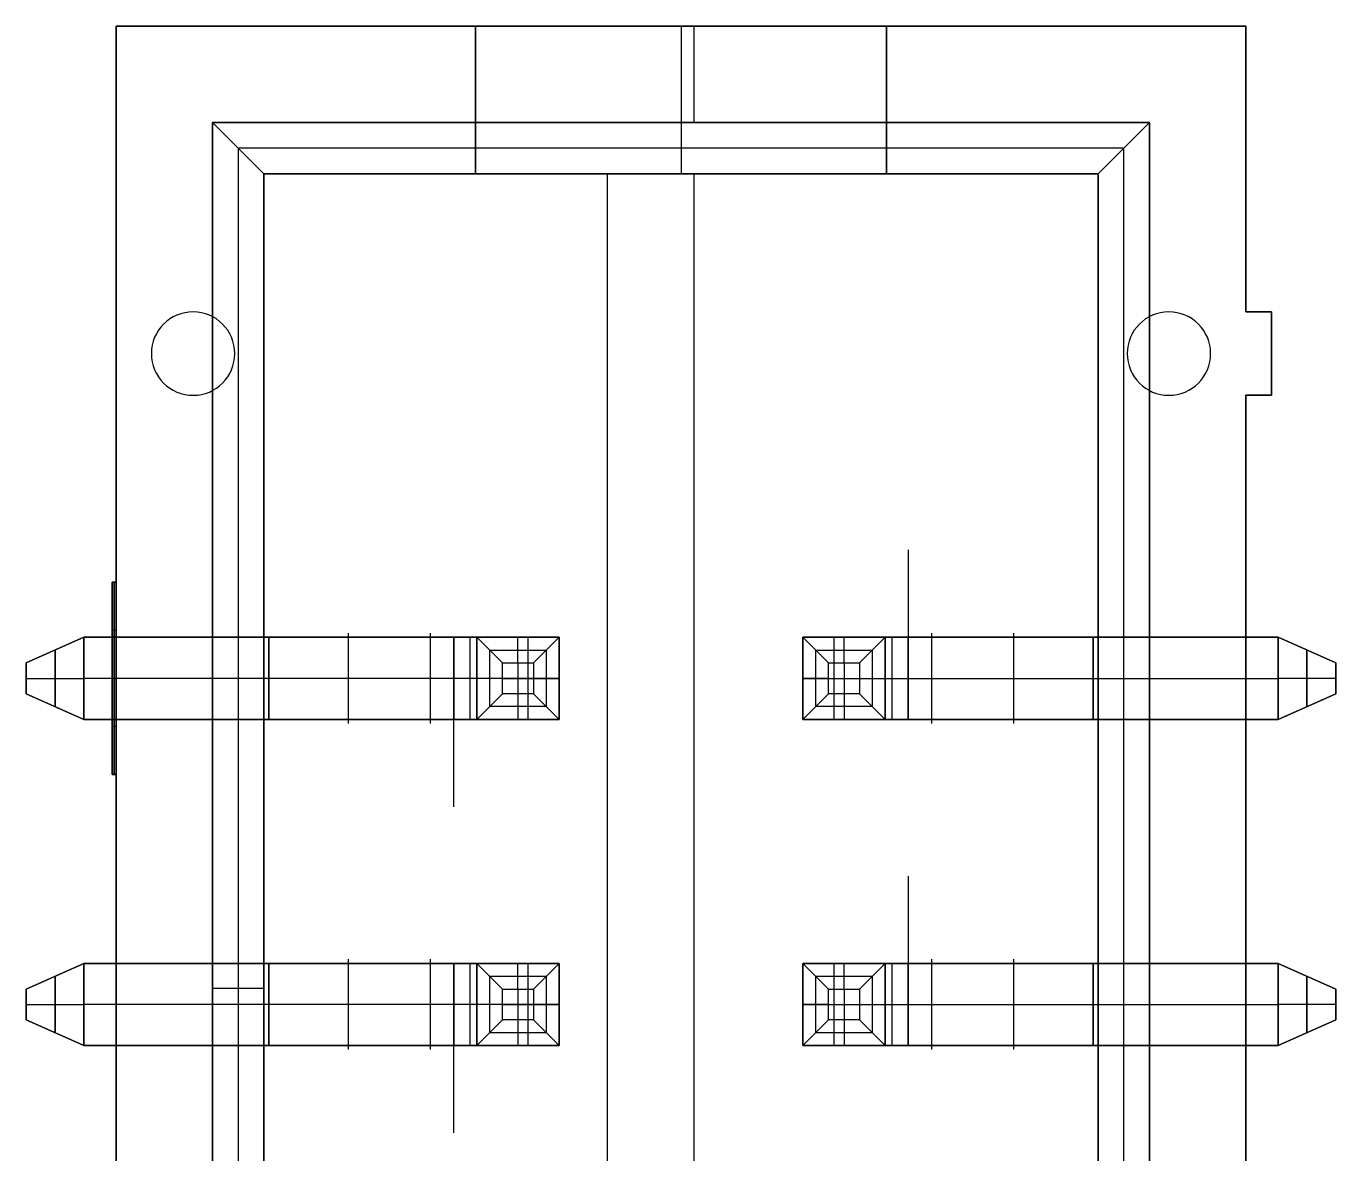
# Model space of a CAD drawing. Extents: x -5.1 to 5.1, y -16.5 to 16.5.
# Drawn here: x -5.1 to 5.1, y 7.73 to 16.51 of the extents above; entities that cross this region are included whole.
import ezdxf

# ---------------------------------------------------------------- set-up
doc = ezdxf.new("R2010")
doc.units = 0
doc.layers.add('IGES_LEVEL_0', color=8, linetype='CONTINUOUS')

msp = doc.modelspace()

# ---------------------------------------------------------------- linework, layer by layer
at = {"layer": 'IGES_LEVEL_0'}
for p, q in [((4.4, 16.51), (-4.4, 16.51)), ((-4.4, 16.51), (-4.4, 2.275)), ((-4.4, 16.51), (-4.4, -16.51)), ((-1.6, 16.51), (-4.4, 16.51)), ((-4.4, 2.275), (-4.4, 16.51)), ((-4.4, 16.51), (-4.4, -16.51)), ((-4.4, 16.51), (-4.4, 2.275)), ((4.4, 16.51), (-4.4, 16.51)), ((-4.4, 16.51), (-4.4, 2.275)), ((-1.6, 16.51), (-4.4, 16.51)), ((-4.4, 16.51), (4.4, 16.51)), ((-1.6, 16.51), (-4.4, 16.51)), ((-1.6, 16.51), (-4.4, 16.51)), ((-4.4, 16.51), (-4.4, -16.51)), ((1.6, 16.51), (-1.6, 16.51)), ((-1.6, 16.51), (-1.6, 15.36)), ((-1.6, 16.51), (-1.6, 15.36)), ((-1.6, 16.51), (-1.6, 15.36)), ((-1.6, 15.36), (-1.6, 16.51)), ((-1.6, 16.51), (-1.6, 15.36)), ((1.6, 16.51), (-1.6, 16.51)), ((1.6, 16.51), (-1.6, 16.51)), ((-1.6, 16.51), (-1.6, 15.36)), ((-1.6, 15.36), (-1.6, 16.51)), ((0, 16.51), (0, 15.36)), ((0.1, 16.51), (0.1, 15.76)), ((1.6, 15.36), (1.6, 16.51)), ((1.6, 16.51), (1.6, 15.36)), ((4.4, 16.51), (1.6, 16.51)), ((1.6, 15.36), (1.6, 16.51)), ((1.6, 16.51), (1.6, 15.36)), ((1.6, 15.36), (1.6, 16.51)), ((4.4, 16.51), (1.6, 16.51)), ((4.4, 16.51), (1.6, 16.51)), ((1.6, 15.36), (1.6, 16.51)), ((4.4, 16.51), (1.6, 16.51)), ((1.6, 16.51), (1.6, 15.36)), ((4.4, 14.285), (4.4, 16.51)), ((4.4, 14.285), (4.4, 16.51)), ((4.4, 14.285), (4.4, 16.51)), ((4.4, 16.51), (4.4, 14.285)), ((4.4, 14.285), (4.4, 16.51)), ((4.4, 14.285), (4.4, 16.51)), ((4.4, 14.285), (4.4, 16.51)), ((3.65, 15.76), (-3.65, 15.76)), ((-3.65, 15.76), (-3.25, 15.36)), ((-3.65, 15.76), (-3.65, 2.275)), ((3.65, 15.76), (-3.65, 15.76)), ((-3.65, 15.76), (-3.25, 15.36)), ((-3.65, 15.76), (-3.65, 2.275)), ((-3.25, 15.36), (-3.65, 15.76)), ((-3.65, 2.275), (-3.65, 15.76)), ((-3.65, 15.76), (3.65, 15.76)), ((0, 15.76), (0, 15.36)), ((3.65, 15.76), (3.25, 15.36)), ((3.65, 15.76), (3.25, 15.36)), ((3.25, 15.36), (3.65, 15.76)), ((3.65, -15.76), (3.65, 15.76)), ((3.65, -15.76), (3.65, 15.76)), ((3.65, 15.76), (3.65, -15.76)), ((3.45, 15.56), (-3.45, 15.56)), ((-3.45, 15.56), (-3.45, 2.275)), ((3.45, -15.56), (3.45, 15.56)), ((-3.25, 15.36), (3.25, 15.36)), ((-3.25, 2.275), (-3.25, 15.36)), ((-1.6, 15.36), (-3.25, 15.36)), ((-3.25, 15.36), (-3.25, 2.275)), ((-3.25, 15.36), (3.25, 15.36)), ((-3.25, 2.275), (-3.25, 15.36)), ((-3.25, 2.275), (-3.25, 15.36)), ((-3.25, 15.36), (-3.25, 2.275)), ((-3.25, 15.36), (-3.25, 2.275)), ((-1.6, 15.36), (-3.25, 15.36)), ((-3.25, 15.36), (3.25, 15.36)), ((-1.6, 15.36), (-3.25, 15.36)), ((-1.6, 15.36), (-3.25, 15.36)), ((-3.25, 15.36), (-3.25, 2.275)), ((-1.6, 15.36), (1.6, 15.36)), ((1.6, 15.36), (-1.6, 15.36)), ((-1.6, 15.36), (1.6, 15.36)), ((-1.6, 15.36), (1.6, 15.36)), ((1.6, 15.36), (-1.6, 15.36)), ((-1.6, 15.36), (1.6, 15.36)), ((1.6, 15.36), (-1.6, 15.36)), ((-1.6, 15.36), (1.6, 15.36)), ((1.6, 15.36), (-1.6, 15.36)), ((1.6, 15.36), (-1.6, 15.36)), ((-0.575, 15.36), (-0.575, -15.36)), ((0.1, 15.36), (0.1, -15.36)), ((3.25, 15.36), (1.6, 15.36)), ((3.25, 15.36), (1.6, 15.36)), ((3.25, 15.36), (1.6, 15.36)), ((3.25, 15.36), (1.6, 15.36)), ((3.25, 15.36), (3.25, -15.36)), ((3.25, -15.36), (3.25, 15.36)), ((3.25, 15.36), (3.25, -15.36)), ((3.25, -15.36), (3.25, 15.36)), ((3.25, -15.36), (3.25, 15.36)), ((3.25, 15.36), (3.25, -15.36)), ((3.25, -15.36), (3.25, 15.36)), ((4.6, 14.285), (4.4, 14.285)), ((4.6, 14.285), (4.4, 14.285)), ((4.4, 14.285), (4.6, 14.285)), ((4.6, 14.285), (4.4, 14.285)), ((4.6, 14.285), (4.4, 14.285)), ((4.6, 14.285), (4.4, 14.285)), ((4.6, 14.285), (4.4, 14.285)), ((4.6, 13.635), (4.6, 14.285)), ((4.6, 13.635), (4.6, 14.285)), ((4.6, 13.635), (4.6, 14.285)), ((4.6, 14.285), (4.6, 13.635)), ((4.6, 13.635), (4.6, 14.285)), ((4.6, 13.635), (4.6, 14.285)), ((4.6, 13.635), (4.6, 14.285)), ((4.4, 0.325), (4.4, 13.635)), ((4.4, 13.635), (4.6, 13.635)), ((4.4, 13.635), (4.6, 13.635)), ((4.4, 0.325), (4.4, 13.635)), ((4.4, 13.635), (4.6, 13.635)), ((4.6, 13.635), (4.4, 13.635)), ((4.4, 13.635), (4.6, 13.635)), ((4.4, 0.325), (4.4, 13.635)), ((4.4, 13.635), (4.4, 0.325)), ((4.4, 0.325), (4.4, 13.635)), ((4.4, 0.325), (4.4, 13.635)), ((4.4, 13.635), (4.6, 13.635)), ((4.4, 0.325), (4.4, 13.635)), ((4.4, 13.635), (4.6, 13.635)), ((1.77, 12.43), (1.77, 11.43)), ((1.77, 12.43), (1.77, 11.43)), ((1.77, 12.43), (1.77, 11.43)), ((1.77, 12.43), (1.77, 11.43)), ((-4.43, 10.68), (-4.43, 12.18)), ((-4.43, 12.18), (-4.43, 11.43)), ((-4.4, 12.18), (-4.43, 12.18)), ((-4.43, 12.18), (-4.43, 11.43)), ((-4.43, 10.68), (-4.43, 12.18)), ((-4.4, 12.18), (-4.43, 12.18)), ((-4.43, 12.18), (-4.43, 10.68)), ((-4.43, 11.43), (-4.43, 12.18)), ((-4.43, 12.18), (-4.4, 12.18)), ((-4.415, 10.68), (-4.415, 12.18)), ((-4.415, 12.18), (-4.415, 11.43)), ((-4.4, 10.68), (-4.4, 12.18)), ((-4.4, 12.18), (-4.4, 11.43)), ((-4.4, 10.68), (-4.4, 12.18)), ((-4.4, 12.18), (-4.4, 11.43)), ((-4.4, 11.43), (-4.4, 12.18)), ((-4.4, 12.18), (-4.4, 10.68)), ((-5.1, 11.55), (-4.65, 11.75)), ((-5.1, 11.55), (-4.65, 11.75)), ((-5.1, 11.55), (-4.65, 11.75)), ((-5.1, 11.55), (-4.65, 11.75)), ((-4.65, 11.75), (-4.65, 11.11)), ((-4.65, 11.11), (-4.65, 11.75)), ((-1.77, 11.75), (-4.65, 11.75)), ((-1.77, 11.75), (-4.65, 11.75)), ((-4.65, 11.75), (-4.65, 11.11)), ((-4.65, 11.11), (-4.65, 11.75)), ((-1.77, 11.75), (-4.65, 11.75)), ((-1.77, 11.75), (-4.65, 11.75)), ((-4.43, 11.805), (-4.43, 11.055)), ((-4.4, 11.805), (-4.43, 11.805)), ((-2.59, 11.078), (-2.59, 11.782)), ((-2.59, 11.078), (-2.59, 11.782)), ((-1.95, 11.078), (-1.95, 11.782)), ((-1.95, 11.078), (-1.95, 11.782)), ((-1.77, 11.75), (-1.77, 11.11)), ((-1.77, 11.11), (-1.77, 11.75)), ((-0.95, 11.75), (-1.77, 11.75)), ((-1.59, 11.75), (-1.77, 11.75)), ((-1.77, 11.75), (-1.77, 11.11)), ((-1.77, 11.11), (-1.77, 11.75)), ((-0.95, 11.75), (-1.77, 11.75)), ((-1.59, 11.75), (-1.77, 11.75)), ((-1.59, 11.75), (-0.95, 11.75)), ((-1.39, 11.55), (-1.59, 11.75)), ((-1.59, 11.11), (-1.59, 11.75)), ((-1.59, 11.11), (-1.59, 11.75)), ((-1.59, 11.11), (-1.59, 11.75)), ((-1.59, 11.75), (-0.95, 11.75)), ((-1.59, 11.75), (-1.59, 11.11)), ((-0.95, 11.75), (-1.59, 11.75)), ((-1.59, 11.75), (-0.95, 11.75)), ((-1.39, 11.55), (-1.59, 11.75)), ((-1.59, 11.11), (-1.59, 11.75)), ((-1.59, 11.11), (-1.59, 11.75)), ((-1.59, 11.75), (-0.95, 11.75)), ((-1.59, 11.11), (-1.59, 11.75)), ((-1.59, 11.75), (-1.59, 11.11)), ((-1.59, 11.11), (-1.59, 11.75)), ((-1.59, 11.75), (-1.59, 11.11)), ((-0.95, 11.75), (-1.59, 11.75)), ((-1.59, 11.75), (-0.95, 11.75)), ((-0.95, 11.75), (-1.59, 11.75)), ((-1.59, 11.75), (-0.95, 11.75)), ((-1.59, 11.11), (-1.59, 11.75)), ((-1.15, 11.55), (-0.95, 11.75)), ((-1.15, 11.55), (-0.95, 11.75)), ((-0.95, 11.75), (-0.95, 11.11)), ((-0.95, 11.11), (-0.95, 11.75)), ((-0.95, 11.75), (-0.95, 11.11)), ((-0.95, 11.11), (-0.95, 11.75)), ((-0.95, 11.75), (-0.95, 11.11)), ((-0.95, 11.11), (-0.95, 11.75)), ((-0.95, 11.75), (-0.95, 11.11)), ((-0.95, 11.11), (-0.95, 11.75)), ((-0.95, 11.75), (-0.95, 11.11)), ((-0.95, 11.11), (-0.95, 11.75)), ((-0.95, 11.75), (-0.95, 11.11)), ((1.15, 11.55), (0.95, 11.75)), ((0.95, 11.11), (0.95, 11.75)), ((0.95, 11.75), (1.59, 11.75)), ((0.95, 11.75), (0.95, 11.11)), ((1.77, 11.75), (0.95, 11.75)), ((0.95, 11.11), (0.95, 11.75)), ((0.95, 11.75), (1.59, 11.75)), ((0.95, 11.75), (0.95, 11.11)), ((1.59, 11.75), (0.95, 11.75)), ((1.15, 11.55), (0.95, 11.75)), ((0.95, 11.11), (0.95, 11.75)), ((0.95, 11.75), (1.59, 11.75)), ((0.95, 11.75), (0.95, 11.11)), ((1.77, 11.75), (0.95, 11.75)), ((0.95, 11.75), (0.95, 11.11)), ((0.95, 11.11), (0.95, 11.75)), ((0.95, 11.75), (0.95, 11.11)), ((1.59, 11.75), (0.95, 11.75)), ((0.95, 11.75), (1.59, 11.75)), ((1.59, 11.75), (0.95, 11.75)), ((0.95, 11.75), (1.59, 11.75)), ((0.95, 11.11), (0.95, 11.75)), ((0.95, 11.75), (1.59, 11.75)), ((0.95, 11.11), (0.95, 11.75)), ((1.39, 11.55), (1.59, 11.75)), ((1.39, 11.55), (1.59, 11.75)), ((1.59, 11.75), (1.59, 11.11)), ((1.59, 11.75), (1.77, 11.75)), ((1.59, 11.75), (1.59, 11.11)), ((1.59, 11.75), (1.59, 11.11)), ((1.59, 11.11), (1.59, 11.75)), ((1.59, 11.75), (1.59, 11.11)), ((1.59, 11.75), (1.77, 11.75)), ((1.59, 11.75), (1.59, 11.11)), ((1.59, 11.11), (1.59, 11.75)), ((1.59, 11.75), (1.59, 11.11)), ((1.59, 11.11), (1.59, 11.75)), ((1.59, 11.75), (1.59, 11.11)), ((1.59, 11.75), (1.59, 11.11)), ((1.77, 11.75), (4.65, 11.75)), ((1.77, 11.75), (1.77, 11.11)), ((1.77, 11.11), (1.77, 11.75)), ((1.77, 11.75), (4.65, 11.75)), ((1.77, 11.75), (4.65, 11.75)), ((1.77, 11.75), (1.77, 11.11)), ((1.77, 11.11), (1.77, 11.75)), ((1.77, 11.75), (4.65, 11.75)), ((1.95, 11.782), (1.95, 11.078)), ((1.95, 11.782), (1.95, 11.078)), ((2.59, 11.782), (2.59, 11.078)), ((2.59, 11.782), (2.59, 11.078)), ((4.65, 11.75), (4.65, 11.11)), ((5.1, 11.55), (4.65, 11.75)), ((5.1, 11.55), (4.65, 11.75)), ((4.65, 11.11), (4.65, 11.75)), ((4.65, 11.75), (4.65, 11.11)), ((5.1, 11.55), (4.65, 11.75)), ((5.1, 11.55), (4.65, 11.75)), ((4.65, 11.11), (4.65, 11.75)), ((-5.1, 11.31), (-5.1, 11.55)), ((-5.1, 11.55), (-5.1, 11.31)), ((-5.1, 11.31), (-5.1, 11.55)), ((-5.1, 11.55), (-5.1, 11.31)), ((-1.39, 11.55), (-1.15, 11.55)), ((-1.39, 11.31), (-1.39, 11.55)), ((-1.39, 11.55), (-1.15, 11.55)), ((-1.39, 11.31), (-1.39, 11.55)), ((-1.15, 11.55), (-1.15, 11.31)), ((-1.15, 11.55), (-1.15, 11.31)), ((1.15, 11.31), (1.15, 11.55)), ((1.15, 11.55), (1.39, 11.55)), ((1.15, 11.31), (1.15, 11.55)), ((1.15, 11.55), (1.39, 11.55)), ((1.39, 11.55), (1.39, 11.31)), ((1.39, 11.55), (1.39, 11.31)), ((5.1, 11.31), (5.1, 11.55)), ((5.1, 11.55), (5.1, 11.31)), ((5.1, 11.31), (5.1, 11.55)), ((5.1, 11.55), (5.1, 11.31)), ((-4.43, 11.43), (-4.43, 10.68)), ((-4.4, 11.43), (-4.43, 11.43)), ((-4.43, 11.43), (-4.43, 10.68)), ((-4.43, 10.68), (-4.43, 11.43)), ((-4.43, 11.43), (-4.4, 11.43)), ((-4.4, 11.43), (-4.43, 11.43)), ((-4.4, 11.43), (-4.43, 11.43)), ((-4.415, 11.43), (-4.415, 10.68)), ((-4.4, 11.43), (-4.4, 10.68)), ((-4.4, 11.43), (-4.4, 10.68)), ((-4.4, 10.68), (-4.4, 11.43)), ((-1.77, 10.43), (-1.77, 11.43)), ((-1.77, 10.43), (-1.77, 11.43)), ((-1.77, 10.43), (-1.77, 11.43)), ((-1.77, 10.43), (-1.77, 11.43)), ((-5.1, 11.31), (-4.65, 11.11)), ((-5.1, 11.31), (-4.65, 11.11)), ((-5.1, 11.31), (-4.65, 11.11)), ((-5.1, 11.31), (-4.65, 11.11)), ((-1.39, 11.31), (-1.59, 11.11)), ((-1.39, 11.31), (-1.59, 11.11)), ((-1.15, 11.31), (-1.39, 11.31)), ((-1.15, 11.31), (-1.39, 11.31)), ((-1.15, 11.31), (-0.95, 11.11)), ((-1.15, 11.31), (-0.95, 11.11)), ((1.15, 11.31), (0.95, 11.11)), ((1.15, 11.31), (0.95, 11.11)), ((1.39, 11.31), (1.15, 11.31)), ((1.39, 11.31), (1.15, 11.31)), ((1.39, 11.31), (1.59, 11.11)), ((1.39, 11.31), (1.59, 11.11)), ((5.1, 11.31), (4.65, 11.11)), ((5.1, 11.31), (4.65, 11.11)), ((5.1, 11.31), (4.65, 11.11)), ((5.1, 11.31), (4.65, 11.11)), ((-1.77, 11.11), (-4.65, 11.11)), ((-1.77, 11.11), (-4.65, 11.11)), ((-1.77, 11.11), (-4.65, 11.11)), ((-1.77, 11.11), (-4.65, 11.11)), ((-4.4, 11.055), (-4.43, 11.055)), ((-1.59, 11.11), (-1.77, 11.11)), ((-1.77, 11.11), (-0.95, 11.11)), ((-1.59, 11.11), (-1.77, 11.11)), ((-1.77, 11.11), (-0.95, 11.11)), ((-0.95, 11.11), (-1.59, 11.11)), ((-0.95, 11.11), (-1.59, 11.11)), ((-1.59, 11.11), (-0.95, 11.11)), ((-0.95, 11.11), (-1.59, 11.11)), ((-0.95, 11.11), (-1.59, 11.11)), ((-1.59, 11.11), (-0.95, 11.11)), ((-0.95, 11.11), (-1.59, 11.11)), ((-1.59, 11.11), (-0.95, 11.11)), ((-0.95, 11.11), (-1.59, 11.11)), ((1.59, 11.11), (0.95, 11.11)), ((0.95, 11.11), (1.77, 11.11)), ((1.59, 11.11), (0.95, 11.11)), ((0.95, 11.11), (1.59, 11.11)), ((1.59, 11.11), (0.95, 11.11)), ((0.95, 11.11), (1.77, 11.11)), ((0.95, 11.11), (1.59, 11.11)), ((1.59, 11.11), (0.95, 11.11)), ((0.95, 11.11), (1.59, 11.11)), ((1.59, 11.11), (0.95, 11.11)), ((1.59, 11.11), (0.95, 11.11)), ((1.59, 11.11), (1.77, 11.11)), ((1.59, 11.11), (1.77, 11.11)), ((1.77, 11.11), (4.65, 11.11)), ((1.77, 11.11), (4.65, 11.11)), ((1.77, 11.11), (4.65, 11.11)), ((1.77, 11.11), (4.65, 11.11)), ((-4.4, 10.68), (-4.43, 10.68)), ((-4.4, 10.68), (-4.43, 10.68)), ((-4.43, 10.68), (-4.4, 10.68)), ((1.77, 9.89), (1.77, 8.89)), ((1.77, 9.89), (1.77, 8.89)), ((-5.1, 9.01), (-4.65, 9.21)), ((-5.1, 9.01), (-4.65, 9.21)), ((-4.65, 9.21), (-4.65, 8.57)), ((-4.65, 8.57), (-4.65, 9.21)), ((-1.77, 9.21), (-4.65, 9.21)), ((-1.77, 9.21), (-4.65, 9.21)), ((-2.59, 8.538), (-2.59, 9.242)), ((-1.95, 8.538), (-1.95, 9.242)), ((-1.77, 9.21), (-1.77, 8.57)), ((-1.77, 8.57), (-1.77, 9.21)), ((-0.95, 9.21), (-1.77, 9.21)), ((-1.59, 9.21), (-1.77, 9.21)), ((-1.59, 9.21), (-0.95, 9.21)), ((-1.39, 9.01), (-1.59, 9.21)), ((-1.59, 8.57), (-1.59, 9.21)), ((-1.59, 8.57), (-1.59, 9.21)), ((-1.15, 9.01), (-0.95, 9.21)), ((-0.95, 9.21), (-0.95, 8.57)), ((-0.95, 8.57), (-0.95, 9.21)), ((1.15, 9.01), (0.95, 9.21)), ((0.95, 8.57), (0.95, 9.21)), ((0.95, 9.21), (1.59, 9.21)), ((0.95, 9.21), (0.95, 8.57)), ((1.77, 9.21), (0.95, 9.21)), ((1.39, 9.01), (1.59, 9.21)), ((1.59, 9.21), (1.59, 8.57)), ((1.59, 9.21), (1.77, 9.21)), ((1.59, 9.21), (1.59, 8.57)), ((1.77, 9.21), (4.65, 9.21)), ((1.77, 9.21), (1.77, 8.57)), ((1.77, 8.57), (1.77, 9.21)), ((1.77, 9.21), (4.65, 9.21)), ((1.95, 9.242), (1.95, 8.538)), ((2.59, 9.242), (2.59, 8.538)), ((4.65, 9.21), (4.65, 8.57)), ((5.1, 9.01), (4.65, 9.21)), ((5.1, 9.01), (4.65, 9.21)), ((4.65, 8.57), (4.65, 9.21)), ((-5.1, 8.77), (-5.1, 9.01)), ((-5.1, 9.01), (-5.1, 8.77)), ((-3.65, 9.018), (-3.25, 9.018)), ((-1.39, 9.01), (-1.15, 9.01)), ((-1.39, 8.77), (-1.39, 9.01)), ((-1.15, 9.01), (-1.15, 8.77)), ((1.15, 8.77), (1.15, 9.01)), ((1.15, 9.01), (1.39, 9.01)), ((1.39, 9.01), (1.39, 8.77)), ((5.1, 8.77), (5.1, 9.01)), ((5.1, 9.01), (5.1, 8.77)), ((-1.77, 7.89), (-1.77, 8.89)), ((-1.77, 7.89), (-1.77, 8.89)), ((-5.1, 8.77), (-4.65, 8.57)), ((-5.1, 8.77), (-4.65, 8.57)), ((-1.39, 8.77), (-1.59, 8.57)), ((-1.15, 8.77), (-1.39, 8.77)), ((-1.15, 8.77), (-0.95, 8.57)), ((1.15, 8.77), (0.95, 8.57)), ((1.39, 8.77), (1.15, 8.77)), ((1.39, 8.77), (1.59, 8.57)), ((5.1, 8.77), (4.65, 8.57)), ((5.1, 8.77), (4.65, 8.57)), ((-1.77, 8.57), (-4.65, 8.57)), ((-1.77, 8.57), (-4.65, 8.57)), ((-1.59, 8.57), (-1.77, 8.57)), ((-1.77, 8.57), (-0.95, 8.57)), ((-0.95, 8.57), (-1.59, 8.57)), ((1.59, 8.57), (0.95, 8.57)), ((0.95, 8.57), (1.77, 8.57)), ((1.59, 8.57), (1.77, 8.57)), ((1.77, 8.57), (4.65, 8.57)), ((1.77, 8.57), (4.65, 8.57))]:
    msp.add_line(p, q, dxfattribs=at)
at = {"layer": 'IGES_LEVEL_0', "color": 40}
for p, q in [((-5.1, 11.55), (-4.65, 11.75)), ((-5.1, 11.55), (-4.65, 11.75)), ((-4.65, 11.75), (-5.1, 11.55)), ((-5.1, 11.55), (-4.65, 11.75)), ((-4.65, 11.75), (-5.1, 11.55)), ((-4.65, 11.75), (-4.65, 11.11)), ((-4.65, 11.11), (-4.65, 11.75)), ((-4.65, 11.11), (-4.65, 11.75)), ((-4.65, 11.75), (-1.77, 11.75)), ((-1.77, 11.75), (-4.65, 11.75)), ((-4.65, 11.75), (-4.65, 11.11)), ((-1.77, 11.75), (-4.65, 11.75)), ((-4.65, 11.75), (-1.77, 11.75)), ((-3.21, 11.75), (-3.21, 11.11)), ((-3.21, 11.11), (-3.21, 11.75)), ((-1.77, 11.75), (-1.77, 11.11)), ((-1.77, 11.11), (-1.77, 11.75)), ((-1.77, 11.75), (-1.77, 11.11)), ((-0.95, 11.75), (-1.77, 11.75)), ((-1.77, 11.75), (-1.77, 11.11)), ((-1.59, 11.75), (-1.77, 11.75)), ((-0.95, 11.75), (-1.77, 11.75)), ((-1.77, 11.75), (-1.59, 11.75)), ((-1.643, 11.11), (-1.643, 11.75)), ((-0.95, 11.75), (-1.59, 11.75)), ((-1.59, 11.75), (-1.39, 11.55)), ((-1.39, 11.55), (-1.59, 11.75)), ((-1.59, 11.75), (-1.59, 11.11)), ((-1.59, 11.11), (-1.59, 11.75)), ((-1.59, 11.75), (-0.95, 11.75)), ((-1.59, 11.75), (-0.95, 11.75)), ((-1.59, 11.11), (-1.59, 11.75)), ((-1.59, 11.75), (-1.59, 11.11)), ((-1.59, 11.11), (-1.59, 11.75)), ((-1.27, 11.55), (-1.27, 11.75)), ((-1.19, 11.11), (-1.19, 11.75)), ((-0.95, 11.75), (-1.15, 11.55)), ((-1.15, 11.55), (-0.95, 11.75)), ((-0.95, 11.11), (-0.95, 11.75)), ((-0.95, 11.11), (-0.95, 11.75)), ((-0.95, 11.75), (-0.95, 11.11)), ((-0.95, 11.11), (-0.95, 11.75)), ((-0.95, 11.75), (-0.95, 11.11)), ((1.15, 11.55), (0.95, 11.75)), ((0.95, 11.75), (0.95, 11.11)), ((1.59, 11.75), (0.95, 11.75)), ((0.95, 11.75), (1.15, 11.55)), ((0.95, 11.75), (0.95, 11.11)), ((1.77, 11.75), (0.95, 11.75)), ((0.95, 11.75), (1.59, 11.75)), ((1.77, 11.75), (0.95, 11.75)), ((0.95, 11.75), (1.59, 11.75)), ((0.95, 11.11), (0.95, 11.75)), ((0.95, 11.75), (0.95, 11.11)), ((0.95, 11.11), (0.95, 11.75)), ((1.19, 11.75), (1.19, 11.11)), ((1.27, 11.55), (1.27, 11.75)), ((1.59, 11.75), (1.39, 11.55)), ((1.39, 11.55), (1.59, 11.75)), ((1.59, 11.11), (1.59, 11.75)), ((1.59, 11.75), (1.59, 11.11)), ((1.77, 11.75), (1.59, 11.75)), ((1.59, 11.75), (1.59, 11.11)), ((1.59, 11.11), (1.59, 11.75)), ((1.59, 11.75), (1.59, 11.11)), ((1.59, 11.75), (1.77, 11.75)), ((1.643, 11.75), (1.643, 11.11)), ((1.77, 11.75), (1.77, 11.11)), ((4.65, 11.75), (1.77, 11.75)), ((1.77, 11.11), (1.77, 11.75)), ((1.77, 11.75), (4.65, 11.75)), ((1.77, 11.11), (1.77, 11.75)), ((1.77, 11.11), (1.77, 11.75)), ((1.77, 11.75), (4.65, 11.75)), ((4.65, 11.75), (1.77, 11.75)), ((3.21, 11.75), (3.21, 11.11)), ((3.21, 11.11), (3.21, 11.75)), ((5.1, 11.55), (4.65, 11.75)), ((4.65, 11.75), (4.65, 11.11)), ((5.1, 11.55), (4.65, 11.75)), ((4.65, 11.75), (5.1, 11.55)), ((5.1, 11.55), (4.65, 11.75)), ((4.65, 11.11), (4.65, 11.75)), ((4.65, 11.75), (5.1, 11.55)), ((4.65, 11.11), (4.65, 11.75)), ((4.65, 11.75), (4.65, 11.11)), ((-4.875, 11.21), (-4.875, 11.65)), ((-4.875, 11.65), (-4.875, 11.21)), ((-1.49, 11.65), (-1.05, 11.65)), ((-1.49, 11.21), (-1.49, 11.65)), ((-1.05, 11.65), (-1.05, 11.21)), ((1.05, 11.21), (1.05, 11.65)), ((1.05, 11.65), (1.49, 11.65)), ((1.49, 11.65), (1.49, 11.21)), ((4.875, 11.21), (4.875, 11.65)), ((4.875, 11.65), (4.875, 11.21)), ((-5.1, 11.31), (-5.1, 11.55)), ((-5.1, 11.55), (-5.1, 11.31)), ((-5.1, 11.31), (-5.1, 11.55)), ((-5.1, 11.55), (-5.1, 11.31)), ((-5.1, 11.55), (-5.1, 11.31)), ((-1.39, 11.55), (-1.15, 11.55)), ((-1.39, 11.31), (-1.39, 11.55)), ((-1.39, 11.31), (-1.39, 11.55)), ((-1.39, 11.55), (-1.15, 11.55)), ((-1.27, 11.55), (-1.27, 11.31)), ((-1.15, 11.55), (-1.15, 11.31)), ((-1.15, 11.55), (-1.15, 11.31)), ((1.15, 11.31), (1.15, 11.55)), ((1.15, 11.55), (1.39, 11.55)), ((1.15, 11.31), (1.15, 11.55)), ((1.15, 11.55), (1.39, 11.55)), ((1.27, 11.55), (1.27, 11.31)), ((1.39, 11.55), (1.39, 11.31)), ((1.39, 11.55), (1.39, 11.31)), ((5.1, 11.31), (5.1, 11.55)), ((5.1, 11.55), (5.1, 11.31)), ((5.1, 11.31), (5.1, 11.55)), ((5.1, 11.55), (5.1, 11.31)), ((5.1, 11.55), (5.1, 11.31)), ((-5.1, 11.43), (-4.65, 11.43)), ((-5.1, 11.43), (-4.65, 11.43)), ((-1.77, 11.43), (-4.65, 11.43)), ((-1.77, 11.43), (-4.65, 11.43)), ((-0.95, 11.43), (-1.77, 11.43)), ((-1.59, 11.43), (-1.77, 11.43)), ((-1.39, 11.43), (-1.59, 11.43)), ((-1.39, 11.43), (-1.15, 11.43)), ((-1.15, 11.43), (-0.95, 11.43)), ((1.15, 11.43), (0.95, 11.43)), ((0.95, 11.43), (1.77, 11.43)), ((1.15, 11.43), (1.39, 11.43)), ((1.39, 11.43), (1.59, 11.43)), ((1.59, 11.43), (1.77, 11.43)), ((1.77, 11.43), (4.65, 11.43)), ((1.77, 11.43), (4.65, 11.43)), ((5.1, 11.43), (4.65, 11.43)), ((5.1, 11.43), (4.65, 11.43)), ((-5.1, 11.31), (-4.65, 11.11)), ((-4.65, 11.11), (-5.1, 11.31)), ((-5.1, 11.31), (-4.65, 11.11)), ((-4.65, 11.11), (-5.1, 11.31)), ((-5.1, 11.31), (-4.65, 11.11)), ((-1.59, 11.11), (-1.39, 11.31)), ((-1.39, 11.31), (-1.59, 11.11)), ((-1.15, 11.31), (-1.39, 11.31)), ((-1.15, 11.31), (-1.39, 11.31)), ((-1.27, 11.31), (-1.27, 11.11)), ((-1.15, 11.31), (-0.95, 11.11)), ((-0.95, 11.11), (-1.15, 11.31)), ((0.95, 11.11), (1.15, 11.31)), ((1.15, 11.31), (0.95, 11.11)), ((1.39, 11.31), (1.15, 11.31)), ((1.39, 11.31), (1.15, 11.31)), ((1.27, 11.31), (1.27, 11.11)), ((1.59, 11.11), (1.39, 11.31)), ((1.39, 11.31), (1.59, 11.11)), ((5.1, 11.31), (4.65, 11.11)), ((4.65, 11.11), (5.1, 11.31)), ((5.1, 11.31), (4.65, 11.11)), ((4.65, 11.11), (5.1, 11.31)), ((5.1, 11.31), (4.65, 11.11)), ((-1.05, 11.21), (-1.49, 11.21)), ((1.49, 11.21), (1.05, 11.21)), ((-1.77, 11.11), (-4.65, 11.11)), ((-4.65, 11.11), (-1.77, 11.11)), ((-1.77, 11.11), (-4.65, 11.11)), ((-4.65, 11.11), (-1.77, 11.11)), ((-1.77, 11.11), (-0.95, 11.11)), ((-1.77, 11.11), (-1.59, 11.11)), ((-1.59, 11.11), (-1.77, 11.11)), ((-1.77, 11.11), (-0.95, 11.11)), ((-1.59, 11.11), (-0.95, 11.11)), ((-0.95, 11.11), (-1.59, 11.11)), ((-0.95, 11.11), (-1.59, 11.11)), ((0.95, 11.11), (1.59, 11.11)), ((0.95, 11.11), (1.77, 11.11)), ((1.59, 11.11), (0.95, 11.11)), ((0.95, 11.11), (1.77, 11.11)), ((1.59, 11.11), (0.95, 11.11)), ((1.59, 11.11), (1.77, 11.11)), ((1.77, 11.11), (1.59, 11.11)), ((1.77, 11.11), (4.65, 11.11)), ((4.65, 11.11), (1.77, 11.11)), ((1.77, 11.11), (4.65, 11.11)), ((4.65, 11.11), (1.77, 11.11)), ((-5.1, 9.01), (-4.65, 9.21)), ((-5.1, 9.01), (-4.65, 9.21)), ((-4.65, 9.21), (-5.1, 9.01)), ((-5.1, 9.01), (-4.65, 9.21)), ((-4.65, 9.21), (-5.1, 9.01)), ((-4.65, 9.21), (-4.65, 8.57)), ((-4.65, 8.57), (-4.65, 9.21)), ((-4.65, 8.57), (-4.65, 9.21)), ((-4.65, 9.21), (-1.77, 9.21)), ((-1.77, 9.21), (-4.65, 9.21)), ((-4.65, 9.21), (-4.65, 8.57)), ((-1.77, 9.21), (-4.65, 9.21)), ((-4.65, 9.21), (-1.77, 9.21)), ((-3.21, 9.21), (-3.21, 8.57)), ((-3.21, 8.57), (-3.21, 9.21)), ((-1.77, 9.21), (-1.77, 8.57)), ((-1.77, 8.57), (-1.77, 9.21)), ((-1.77, 9.21), (-1.77, 8.57)), ((-0.95, 9.21), (-1.77, 9.21)), ((-1.77, 9.21), (-1.77, 8.57)), ((-1.59, 9.21), (-1.77, 9.21)), ((-0.95, 9.21), (-1.77, 9.21)), ((-1.77, 9.21), (-1.59, 9.21)), ((-1.643, 8.57), (-1.643, 9.21)), ((-0.95, 9.21), (-1.59, 9.21)), ((-1.59, 9.21), (-1.39, 9.01)), ((-1.39, 9.01), (-1.59, 9.21)), ((-1.59, 9.21), (-1.59, 8.57)), ((-1.59, 8.57), (-1.59, 9.21)), ((-1.59, 9.21), (-0.95, 9.21)), ((-1.59, 9.21), (-0.95, 9.21)), ((-1.59, 8.57), (-1.59, 9.21)), ((-1.59, 9.21), (-1.59, 8.57)), ((-1.59, 8.57), (-1.59, 9.21)), ((-1.27, 9.01), (-1.27, 9.21)), ((-1.19, 8.57), (-1.19, 9.21)), ((-0.95, 9.21), (-1.15, 9.01)), ((-1.15, 9.01), (-0.95, 9.21)), ((-0.95, 8.57), (-0.95, 9.21)), ((-0.95, 8.57), (-0.95, 9.21)), ((-0.95, 9.21), (-0.95, 8.57)), ((-0.95, 8.57), (-0.95, 9.21)), ((-0.95, 9.21), (-0.95, 8.57)), ((1.15, 9.01), (0.95, 9.21)), ((0.95, 9.21), (0.95, 8.57)), ((1.59, 9.21), (0.95, 9.21)), ((0.95, 9.21), (1.15, 9.01)), ((0.95, 9.21), (0.95, 8.57)), ((1.77, 9.21), (0.95, 9.21)), ((0.95, 9.21), (1.59, 9.21)), ((1.77, 9.21), (0.95, 9.21)), ((0.95, 9.21), (1.59, 9.21)), ((0.95, 8.57), (0.95, 9.21)), ((0.95, 9.21), (0.95, 8.57)), ((0.95, 8.57), (0.95, 9.21)), ((1.19, 9.21), (1.19, 8.57)), ((1.27, 9.01), (1.27, 9.21)), ((1.59, 9.21), (1.39, 9.01)), ((1.39, 9.01), (1.59, 9.21)), ((1.59, 8.57), (1.59, 9.21)), ((1.59, 9.21), (1.59, 8.57)), ((1.77, 9.21), (1.59, 9.21)), ((1.59, 9.21), (1.59, 8.57)), ((1.59, 8.57), (1.59, 9.21)), ((1.59, 9.21), (1.59, 8.57)), ((1.59, 9.21), (1.77, 9.21)), ((1.643, 9.21), (1.643, 8.57)), ((1.77, 9.21), (1.77, 8.57)), ((4.65, 9.21), (1.77, 9.21)), ((1.77, 8.57), (1.77, 9.21)), ((1.77, 9.21), (4.65, 9.21)), ((1.77, 8.57), (1.77, 9.21)), ((1.77, 8.57), (1.77, 9.21)), ((1.77, 9.21), (4.65, 9.21)), ((4.65, 9.21), (1.77, 9.21)), ((3.21, 9.21), (3.21, 8.57)), ((3.21, 8.57), (3.21, 9.21)), ((5.1, 9.01), (4.65, 9.21)), ((4.65, 9.21), (4.65, 8.57)), ((5.1, 9.01), (4.65, 9.21)), ((4.65, 9.21), (5.1, 9.01)), ((5.1, 9.01), (4.65, 9.21)), ((4.65, 8.57), (4.65, 9.21)), ((4.65, 9.21), (5.1, 9.01)), ((4.65, 8.57), (4.65, 9.21)), ((4.65, 9.21), (4.65, 8.57)), ((-4.875, 8.67), (-4.875, 9.11)), ((-4.875, 9.11), (-4.875, 8.67)), ((-1.49, 9.11), (-1.05, 9.11)), ((-1.49, 8.67), (-1.49, 9.11)), ((-1.05, 9.11), (-1.05, 8.67)), ((1.05, 8.67), (1.05, 9.11)), ((1.05, 9.11), (1.49, 9.11)), ((1.49, 9.11), (1.49, 8.67)), ((4.875, 8.67), (4.875, 9.11)), ((4.875, 9.11), (4.875, 8.67)), ((-5.1, 8.77), (-5.1, 9.01)), ((-5.1, 9.01), (-5.1, 8.77)), ((-5.1, 8.77), (-5.1, 9.01)), ((-5.1, 9.01), (-5.1, 8.77)), ((-5.1, 9.01), (-5.1, 8.77)), ((-1.39, 9.01), (-1.15, 9.01)), ((-1.39, 8.77), (-1.39, 9.01)), ((-1.39, 8.77), (-1.39, 9.01)), ((-1.39, 9.01), (-1.15, 9.01)), ((-1.27, 9.01), (-1.27, 8.77)), ((-1.15, 9.01), (-1.15, 8.77)), ((-1.15, 9.01), (-1.15, 8.77)), ((1.15, 8.77), (1.15, 9.01)), ((1.15, 9.01), (1.39, 9.01)), ((1.15, 8.77), (1.15, 9.01)), ((1.15, 9.01), (1.39, 9.01)), ((1.27, 9.01), (1.27, 8.77)), ((1.39, 9.01), (1.39, 8.77)), ((1.39, 9.01), (1.39, 8.77)), ((5.1, 8.77), (5.1, 9.01)), ((5.1, 9.01), (5.1, 8.77)), ((5.1, 8.77), (5.1, 9.01)), ((5.1, 9.01), (5.1, 8.77)), ((5.1, 9.01), (5.1, 8.77)), ((-5.1, 8.89), (-4.65, 8.89)), ((-5.1, 8.89), (-4.65, 8.89)), ((-1.77, 8.89), (-4.65, 8.89)), ((-1.77, 8.89), (-4.65, 8.89)), ((-0.95, 8.89), (-1.77, 8.89)), ((-1.59, 8.89), (-1.77, 8.89)), ((-1.39, 8.89), (-1.59, 8.89)), ((-1.39, 8.89), (-1.15, 8.89)), ((-1.15, 8.89), (-0.95, 8.89)), ((1.15, 8.89), (0.95, 8.89)), ((0.95, 8.89), (1.77, 8.89)), ((1.15, 8.89), (1.39, 8.89)), ((1.39, 8.89), (1.59, 8.89)), ((1.59, 8.89), (1.77, 8.89)), ((1.77, 8.89), (4.65, 8.89)), ((1.77, 8.89), (4.65, 8.89)), ((5.1, 8.89), (4.65, 8.89)), ((5.1, 8.89), (4.65, 8.89)), ((-5.1, 8.77), (-4.65, 8.57)), ((-4.65, 8.57), (-5.1, 8.77)), ((-5.1, 8.77), (-4.65, 8.57)), ((-4.65, 8.57), (-5.1, 8.77)), ((-5.1, 8.77), (-4.65, 8.57)), ((-1.59, 8.57), (-1.39, 8.77)), ((-1.39, 8.77), (-1.59, 8.57)), ((-1.05, 8.67), (-1.49, 8.67)), ((-1.15, 8.77), (-1.39, 8.77)), ((-1.15, 8.77), (-1.39, 8.77)), ((-1.27, 8.77), (-1.27, 8.57)), ((-1.15, 8.77), (-0.95, 8.57)), ((-0.95, 8.57), (-1.15, 8.77)), ((0.95, 8.57), (1.15, 8.77)), ((1.15, 8.77), (0.95, 8.57)), ((1.49, 8.67), (1.05, 8.67)), ((1.39, 8.77), (1.15, 8.77)), ((1.39, 8.77), (1.15, 8.77)), ((1.27, 8.77), (1.27, 8.57)), ((1.59, 8.57), (1.39, 8.77)), ((1.39, 8.77), (1.59, 8.57)), ((5.1, 8.77), (4.65, 8.57)), ((4.65, 8.57), (5.1, 8.77)), ((5.1, 8.77), (4.65, 8.57)), ((4.65, 8.57), (5.1, 8.77)), ((5.1, 8.77), (4.65, 8.57)), ((-1.77, 8.57), (-4.65, 8.57)), ((-4.65, 8.57), (-1.77, 8.57)), ((-1.77, 8.57), (-4.65, 8.57)), ((-4.65, 8.57), (-1.77, 8.57)), ((-1.77, 8.57), (-0.95, 8.57)), ((-1.77, 8.57), (-1.59, 8.57)), ((-1.59, 8.57), (-1.77, 8.57)), ((-1.77, 8.57), (-0.95, 8.57)), ((-1.59, 8.57), (-0.95, 8.57)), ((-0.95, 8.57), (-1.59, 8.57)), ((-0.95, 8.57), (-1.59, 8.57)), ((0.95, 8.57), (1.59, 8.57)), ((0.95, 8.57), (1.77, 8.57)), ((1.59, 8.57), (0.95, 8.57)), ((0.95, 8.57), (1.77, 8.57)), ((1.59, 8.57), (0.95, 8.57)), ((1.59, 8.57), (1.77, 8.57)), ((1.77, 8.57), (1.59, 8.57)), ((1.77, 8.57), (4.65, 8.57)), ((4.65, 8.57), (1.77, 8.57)), ((1.77, 8.57), (4.65, 8.57)), ((4.65, 8.57), (1.77, 8.57))]:
    msp.add_line(p, q, dxfattribs=at)
at = {"layer": 'IGES_LEVEL_0'}
for centre, start, end in [((-3.8, 13.96), 90, 270), ((-3.8, 13.96), 90, 270), ((-3.8, 13.96), 90, 270), ((-3.8, 13.96), 90, 270), ((-3.8, 13.96), 90, 270), ((-3.8, 13.96), 90, 270), ((-3.8, 13.96), 90, 270), ((-3.8, 13.96), 270, 90), ((-3.8, 13.96), 270, 90), ((-3.8, 13.96), 270, 90), ((-3.8, 13.96), 270, 90), ((-3.8, 13.96), 270, 90), ((-3.8, 13.96), 270, 90), ((-3.8, 13.96), 270, 90), ((3.8, 13.96), 90, 270), ((3.8, 13.96), 90, 270), ((3.8, 13.96), 90, 270), ((3.8, 13.96), 90, 270), ((3.8, 13.96), 90, 270), ((3.8, 13.96), 90, 270), ((3.8, 13.96), 90, 270), ((3.8, 13.96), 270, 90), ((3.8, 13.96), 270, 90), ((3.8, 13.96), 270, 90), ((3.8, 13.96), 270, 90), ((3.8, 13.96), 270, 90), ((3.8, 13.96), 270, 90), ((3.8, 13.96), 270, 90)]:
    msp.add_arc(centre, 0.325, start, end, dxfattribs=at)

doc.saveas('drawing.dxf')
